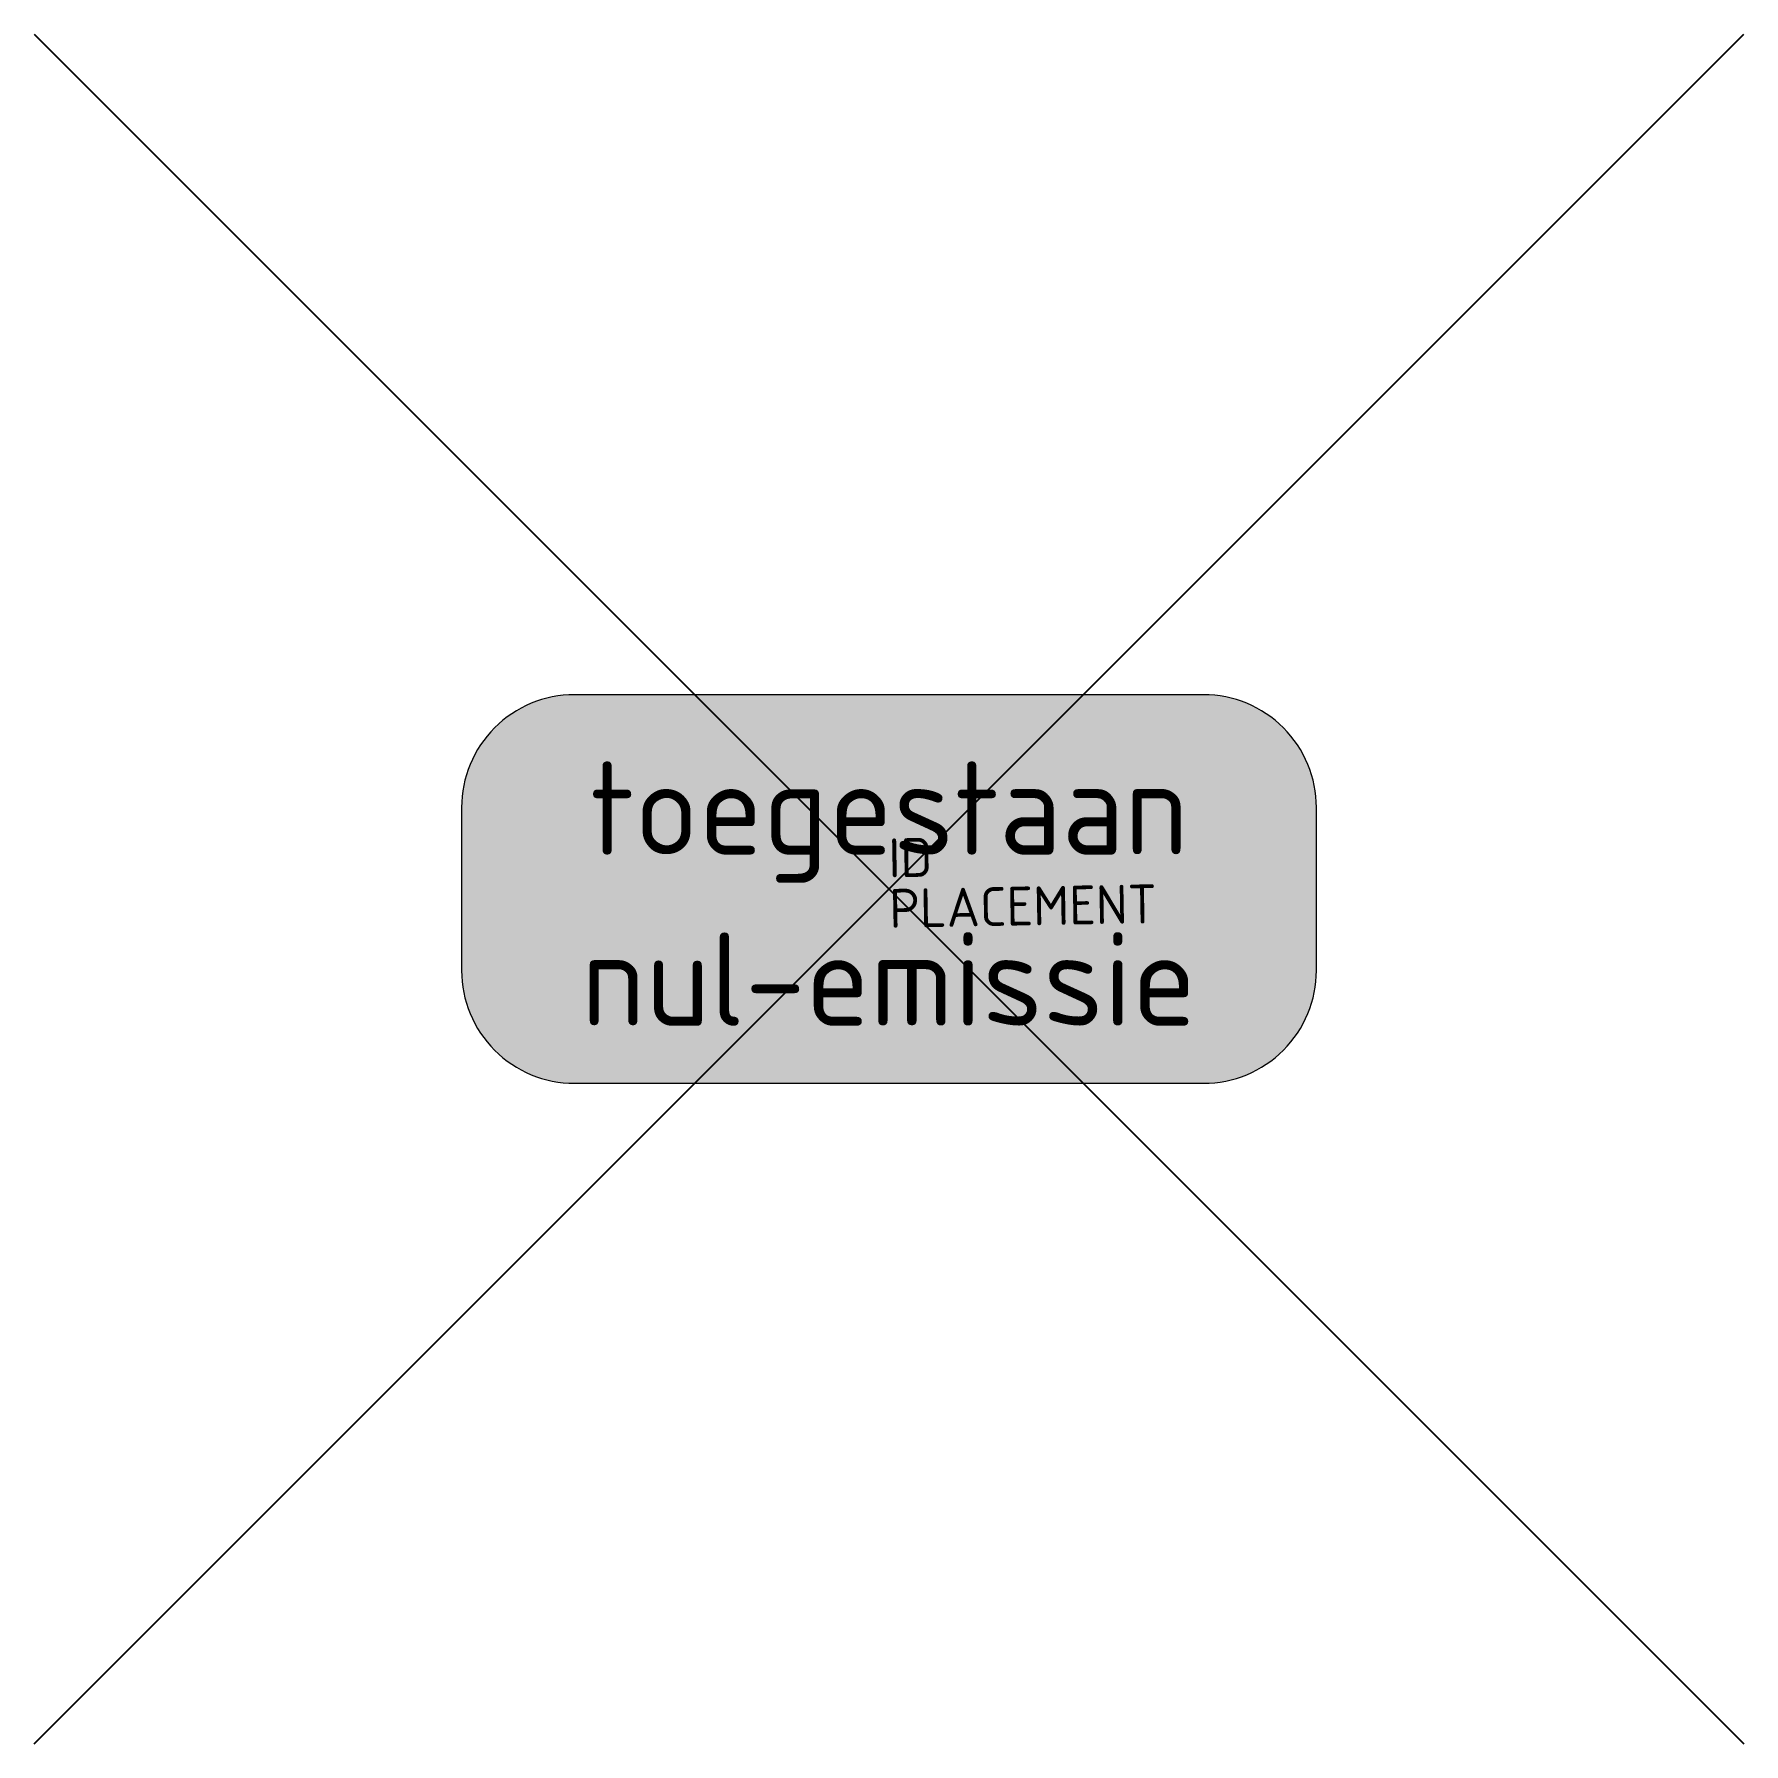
# Model space of a CAD drawing. Extents: x -5.5 to 5.5, y -5.5 to 5.5.
import ezdxf
from ezdxf.enums import TextEntityAlignment as Align

# ---------------------------------------------------------------- set-up
doc = ezdxf.new("R2010")
doc.units = 0
doc.styles.add('NLCS-ISO', font='NLCS-ISO.ttf', dxfattribs={"height": 0.25})
doc.styles.add('NLCS-RVV-M200-T25', font='NLCS-RVV.ttf')

msp = doc.modelspace()

# ---------------------------------------------------------------- hatches: boundary and pattern name
at = {"true_color": 0xf1f0ea}
h = msp.add_hatch(color=7, dxfattribs=at)
h.dxf.hatch_style = 1
edge = h.paths.add_edge_path()
edge.add_line((2.75, -0.524), (2.75, 0.524))
edge.add_arc((2.024, 0.524), 0.726, 0, 90)
edge.add_line((2.024, 1.25), (-2.024, 1.25))
edge.add_arc((-2.024, 0.524), 0.726, 90, 180)
edge.add_line((-2.75, 0.524), (-2.75, -0.524))
edge.add_arc((-2.024, -0.524), 0.726, 180, 270)
edge.add_line((-2.024, -1.25), (2.024, -1.25))
edge.add_arc((2.024, -0.524), 0.726, 270, 360)

# ---------------------------------------------------------------- linework, layer by layer
for p, q in [((-5.5, 5.5), (5.5, -5.5)), ((-5.5, -5.5), (5.5, 5.5))]:
    msp.add_line(p, q)
at = {"color": 250, "lineweight": 0, "true_color": 0x2a292a}
msp.add_lwpolyline([(2.75, -0.524), (2.75, 0.524, 0.414214), (2.024, 1.25), (-2.024, 1.25, 0.414214), (-2.75, 0.524), (-2.75, -0.524, 0.414214), (-2.024, -1.25), (2.024, -1.25, 0.414214)], format="xyb", close=True, dxfattribs=at)

# ---------------------------------------------------------------- texts
at = {"color": 250, "true_color": 0x2a292a, "style": 'NLCS-RVV-M200-T25'}
for s, p in [('toegestaan', (0, 0.221)), ('nul-emissie', (0, -0.88))]:
    msp.add_text(s, height=0.6, dxfattribs=at).set_placement(p, align=Align.CENTER)
at = {"style": 'NLCS-ISO'}
msp.add_attdef('ID', text='', height=0.25, rotation=1, dxfattribs=at).set_placement((0, 0), align=Align.BOTTOM_LEFT)
msp.add_attdef('PLACEMENT', text='', height=0.25, rotation=1, dxfattribs=at).set_placement((0, 0), align=Align.TOP_LEFT)

doc.saveas('drawing.dxf')
